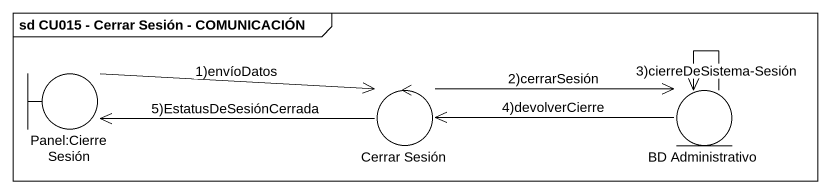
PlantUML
@startuml
mainframe sd CU015 - Cerrar Sesión - COMUNICACIÓN
boundary "Panel:Cierre Sesión" as Panel_Cierre_Sesión
control "Cerrar Sesión" as Cerrar_Sesión
entity "BD Administrativo" as BD_Administrativo
Panel_Cierre_Sesión -right-> Cerrar_Sesión : 1)envíoDatos
Cerrar_Sesión -left-> Panel_Cierre_Sesión : 5)EstatusDeSesiónCerrada
Cerrar_Sesión -right-> BD_Administrativo : 2)cerrarSesión
BD_Administrativo -left-> Cerrar_Sesión : 4)devolverCierre
BD_Administrativo --> BD_Administrativo : 3)cierreDeSistema-Sesión
@enduml
